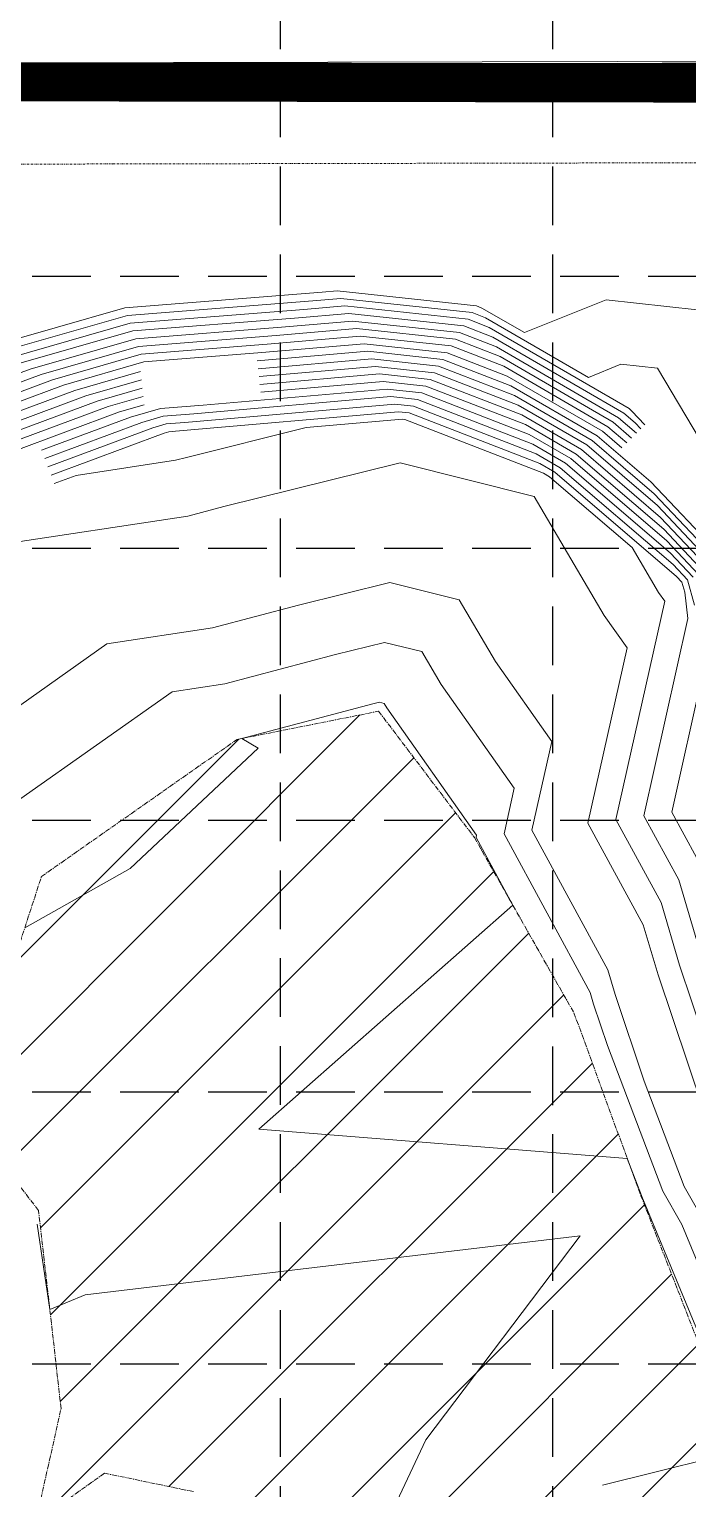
# Model space of a CAD drawing. Extents: x 18544 to 21332, y 16212 to 20668.
# Drawn here: x 19178.9 to 19347.3, y 19659.6 to 20032.8 of the extents above; entities that cross this region are included whole.
import ezdxf

# ---------------------------------------------------------------- set-up
doc = ezdxf.new("R2010")
doc.units = 0
doc.header["$MEASUREMENT"] = 0
for name, pattern in [('CENTER', [2, 1.25, -0.25, 0.25, -0.25]), ('DASHDOT', [1, 0.5, -0.25, 0, -0.25]), ('HIDDEN', [0.375, 0.25, -0.125])]:
    doc.linetypes.add(name, pattern=pattern)
for name, color, linetype, lineweight in [('27', 7, 'Continuous', 0), ('28', 7, 'Continuous', 0), ('5', 7, 'Continuous', 0), ('6', 7, 'Continuous', 0), ('62', 7, 'Continuous', 0), ('Erosion Blanket', 84, 'Continuous', 0)]:
    doc.layers.add(name, color=color, linetype=linetype, lineweight=lineweight)
doc.layers.add('GRID', color=254, linetype='HIDDEN')
doc.layers.add('Limits of Disturbance', color=1, linetype='Continuous')

msp = doc.modelspace()

# ---------------------------------------------------------------- hatches: boundary and pattern name
at = {"layer": 'Erosion Blanket', "linetype": 'Continuous', "lineweight": 0, "ltscale": 5}
h = msp.add_hatch(dxfattribs=at)
h.set_pattern_fill('ANSI31', color=5, scale=140, style=0)
h.paths.add_polyline_path([(19245.16, 19556.26), (19225.72, 19586.26), (19227.54, 19626.27), (19220.93, 19658.83), (19198.21, 19663.55), (19180.59, 19651.03), (19187.1, 19680.1), (19181.32, 19730.73), (19154.14, 19766.23), (19171.59, 19783.94), (19182.08, 19816.14), (19232.08, 19851.19), (19268.28, 19858.41), (19292.8, 19826.08), (19318.23, 19781.26), (19335.34, 19734.51), (19353.4, 19688.32), (19371.46, 19675.37), (19377.89, 19657.6), (19386.99, 19567.08), (19377.34, 19504.9), (19370.21, 19486.2), (19354.6, 19482.89), (19326.39, 19491.41), (19304.8, 19510.17), (19300.44, 19519.06), (19288.51, 19519.82)])

# ---------------------------------------------------------------- linework, layer by layer
at = {"layer": '27', "color": 7, "linetype": 'Continuous', "lineweight": 0}
msp.add_lwpolyline([(18699.74, 20022.66), (18819.53, 20022.83), (18983.17, 20023.35), (19136.76, 20023.69), (19294.72, 20024.03), (19432.88, 20024.33), (19613.14, 20024.85), (19750.46, 20025.59)], dxfattribs=at)
at = {"layer": '28', "color": 7, "linetype": 'Continuous', "lineweight": 0}
msp.add_lwpolyline([(18699.74, 20023.16), (18819.53, 20023.33), (18983.17, 20023.85), (19136.76, 20024.19), (19294.72, 20024.53), (19432.88, 20024.83), (19613.13, 20025.35), (19750.46, 20025.59)], dxfattribs=at)
at = {"layer": '5', "color": 254, "linetype": 'Continuous', "lineweight": 0}
for points in [[(19149.9, 19939.07), (19165.07, 19945.55), (19173.43, 19948.66), (19204.77, 19957.65), (19249.13, 19961.15), (19259.64, 19962.07), (19291.14, 19958.66), (19296.55, 19956.56), (19332.33, 19935.81), (19333.06, 19935.19), (19336.37, 19931.68)], [(19149.9, 19939.07), (19165.07, 19945.55), (19173.43, 19948.66), (19204.77, 19957.65), (19249.13, 19961.15), (19259.64, 19962.07), (19291.14, 19958.66), (19296.55, 19956.56), (19332.33, 19935.81), (19333.06, 19935.19), (19336.37, 19931.68)], [(19162.93, 19932.6), (19187.71, 19941.83), (19208.29, 19947.74), (19237.43, 19950.03), (19264.56, 19952.41), (19285.77, 19950.11), (19301.19, 19944.13), (19325.56, 19930), (19330.48, 19925.77)], [(19162.93, 19932.6), (19187.71, 19941.83), (19208.29, 19947.74), (19237.43, 19950.03), (19264.56, 19952.41), (19285.77, 19950.11), (19301.19, 19944.13), (19325.56, 19930), (19330.48, 19925.77)], [(19238.13, 19940), (19269.47, 19942.75), (19280.39, 19941.57), (19305.82, 19931.7), (19318.78, 19924.18), (19341.17, 19904.97), (19351.56, 19893.97), (19356.66, 19875.63), (19361.66, 19835.17), (19365.63, 19807.36), (19367.56, 19797.8), (19372.36, 19756), (19375.55, 19732.6), (19385.08, 19713.03), (19388.31, 19709.49), (19386.55, 19704.18), (19387.49, 19694.82), (19387.62, 19694.36), (19393.24, 19686.97), (19398.19, 19671.57), (19391.95, 19652.19)], [(19238.13, 19940), (19269.47, 19942.75), (19280.39, 19941.57), (19305.82, 19931.7), (19318.78, 19924.18), (19341.17, 19904.97), (19351.56, 19893.97), (19356.66, 19875.63), (19361.66, 19835.17), (19365.63, 19807.36), (19367.56, 19797.8), (19372.36, 19756), (19375.55, 19732.6), (19385.08, 19713.03), (19388.31, 19709.49), (19386.55, 19704.18), (19387.49, 19694.82), (19387.62, 19694.36), (19393.24, 19686.97), (19398.19, 19671.57), (19391.95, 19652.19)], [(19160.79, 19919.66), (19201.99, 19935), (19208.3, 19936.81)], [(19160.79, 19919.66), (19201.99, 19935), (19208.3, 19936.81)], [(19360.99, 19746.62), (19345.22, 19793.44), (19340.49, 19809.51), (19328.96, 19830.74), (19341.42, 19886.6), (19339.86, 19888.82), (19333.11, 19900.26), (19312.01, 19918.37), (19310.46, 19919.27), (19275.02, 19933.02), (19274.38, 19933.09), (19249.78, 19930.94), (19219.14, 19923.33), (19216.39, 19922.6), (19190.95, 19918.74), (19185.32, 19916.65)], [(19360.99, 19746.62), (19345.22, 19793.44), (19340.49, 19809.51), (19328.96, 19830.74), (19341.42, 19886.6), (19339.86, 19888.82), (19333.11, 19900.26), (19312.01, 19918.37), (19310.46, 19919.27), (19275.02, 19933.02), (19274.38, 19933.09), (19249.78, 19930.94), (19219.14, 19923.33), (19216.39, 19922.6), (19190.95, 19918.74), (19185.32, 19916.65)], [(19325.51, 19660.5), (19367.33, 19670.85), (19374.42, 19667.18), (19371.63, 19675.71), (19354.31, 19688.39), (19354.34, 19689.06), (19335.56, 19734.35), (19335.46, 19734.53), (19331.86, 19744), (19237.62, 19751.51), (19302.6, 19808.8), (19293.19, 19826.13), (19293.32, 19826.73), (19270.4, 19859.31), (19269.74, 19860.43), (19268.48, 19860.74), (19266.83, 19860.33), (19233.29, 19851.44), (19237.51, 19848.95), (19204.78, 19818.17), (19177.82, 19803.05)], [(19325.51, 19660.5), (19367.33, 19670.85), (19374.42, 19667.18), (19371.63, 19675.71), (19354.31, 19688.39), (19354.34, 19689.06), (19335.56, 19734.35), (19335.46, 19734.53), (19331.86, 19744), (19237.62, 19751.51), (19302.6, 19808.8), (19293.19, 19826.13), (19293.32, 19826.73), (19270.4, 19859.31), (19269.74, 19860.43), (19268.48, 19860.74), (19266.83, 19860.33), (19233.29, 19851.44), (19237.51, 19848.95), (19204.78, 19818.17), (19177.82, 19803.05)], [(19181.02, 19727.22), (19184.22, 19705.4), (19193.22, 19709.14), (19319.84, 19724.26), (19280.38, 19672.06), (19268.22, 19646.33), (19296.39, 19653.3)], [(19181.02, 19727.22), (19184.22, 19705.4), (19193.22, 19709.14), (19319.84, 19724.26), (19280.38, 19672.06), (19268.22, 19646.33), (19296.39, 19653.3)]]:
    msp.add_lwpolyline(points, dxfattribs=at)
at = {"layer": '6', "color": 254, "linetype": 'DASHDOT', "lineweight": 0}
msp.add_line((18589.87, 19997.14), (19389.87, 19998.76), dxfattribs=at)
at = {"layer": '6', "color": 254, "linetype": 'Continuous', "lineweight": 0}
for p, q in [((19265.54, 19950.48), (19237.27, 19948)), ((19265.54, 19950.48), (19237.27, 19948)), ((19284.69, 19948.4), (19265.54, 19950.48)), ((19284.69, 19948.4), (19265.54, 19950.48)), ((19302.12, 19941.64), (19284.69, 19948.4)), ((19302.12, 19941.64), (19284.69, 19948.4)), ((19324.2, 19928.83), (19302.12, 19941.64)), ((19324.2, 19928.83), (19302.12, 19941.64)), ((19337.92, 19917.06), (19324.2, 19928.83)), ((19337.92, 19917.06), (19324.2, 19928.83)), ((19273.77, 19921.92), (19228.68, 19910.73)), ((19273.77, 19921.92), (19228.68, 19910.73)), ((19308.02, 19913.34), (19273.77, 19921.92)), ((19308.02, 19913.34), (19273.77, 19921.92)), ((19357.29, 19896.56), (19337.92, 19917.06)), ((19357.29, 19896.56), (19337.92, 19917.06)), ((19325.97, 19882.92), (19308.02, 19913.34)), ((19325.97, 19882.92), (19308.02, 19913.34)), ((19219.53, 19908.31), (19165.37, 19900.09)), ((19219.53, 19908.31), (19165.37, 19900.09)), ((19228.68, 19910.73), (19219.53, 19908.31)), ((19228.68, 19910.73), (19219.53, 19908.31)), ((19331.8, 19874.63), (19325.97, 19882.92)), ((19331.8, 19874.63), (19325.97, 19882.92)), ((19321.8, 19829.82), (19331.8, 19874.63)), ((19321.8, 19829.82), (19331.8, 19874.63)), ((19335.96, 19803.76), (19321.8, 19829.82)), ((19335.96, 19803.76), (19321.8, 19829.82)), ((19339.73, 19790.96), (19335.96, 19803.76)), ((19339.73, 19790.96), (19335.96, 19803.76)), ((19355.01, 19745.58), (19339.73, 19790.96)), ((19355.01, 19745.58), (19339.73, 19790.96))]:
    msp.add_line(p, q, dxfattribs=at)
for points in [[(19200.29, 19998.38), (19200.28, 19998.34), (19200.24, 19998.38)], [(19200.29, 19998.38), (19200.28, 19998.34), (19200.24, 19998.38)], [(19385.19, 19929.08), (19369.21, 19928.46), (19349.77, 19961.09), (19326.43, 19963.59), (19305.56, 19955.23), (19294.7, 19961.53), (19293.29, 19962.08), (19257.68, 19965.93), (19253.81, 19965.59), (19203.36, 19961.61), (19167.72, 19951.39), (19165.93, 19950.73), (19148.16, 19943.13)], [(19385.19, 19929.08), (19369.21, 19928.46), (19349.77, 19961.09), (19326.43, 19963.59), (19305.56, 19955.23), (19294.7, 19961.53), (19293.29, 19962.08), (19257.68, 19965.93), (19253.81, 19965.59), (19203.36, 19961.61), (19167.72, 19951.39), (19165.93, 19950.73), (19148.16, 19943.13)], [(19149.03, 19941.1), (19165.5, 19948.14), (19170.58, 19950.03), (19204.07, 19959.63), (19251.47, 19963.37), (19258.66, 19964), (19292.22, 19960.37), (19295.63, 19959.05), (19321.92, 19943.8), (19330.25, 19947.13), (19339.57, 19946.13), (19364.82, 19903.73), (19367.31, 19901.1), (19368.49, 19896.85), (19383.24, 19886.6)], [(19149.03, 19941.1), (19165.5, 19948.14), (19170.58, 19950.03), (19204.07, 19959.63), (19251.47, 19963.37), (19258.66, 19964), (19292.22, 19960.37), (19295.63, 19959.05), (19321.92, 19943.8), (19330.25, 19947.13), (19339.57, 19946.13), (19364.82, 19903.73), (19367.31, 19901.1), (19368.49, 19896.85), (19383.24, 19886.6)], [(19335.32, 19930.63), (19333.87, 19932.16), (19330.98, 19934.65), (19297.48, 19954.07), (19290.07, 19956.95), (19260.63, 19960.14), (19246.79, 19958.92), (19205.48, 19955.67), (19176.29, 19947.3)], [(19335.32, 19930.63), (19333.87, 19932.16), (19330.98, 19934.65), (19297.48, 19954.07), (19290.07, 19956.95), (19260.63, 19960.14), (19246.79, 19958.92), (19205.48, 19955.67), (19176.29, 19947.3)], [(19332.98, 19928.28), (19328.27, 19932.32), (19299.33, 19949.1), (19287.92, 19953.53), (19262.59, 19956.27), (19242.11, 19954.48), (19206.88, 19951.7), (19182, 19944.56), (19163.79, 19937.78)], [(19164.22, 19940.37), (19179.15, 19945.93), (19206.18, 19953.68), (19244.45, 19956.7), (19261.61, 19958.2), (19288.99, 19955.24), (19298.41, 19951.59), (19329.62, 19933.48), (19334.23, 19929.53)], [(19163.36, 19935.19), (19184.86, 19943.2), (19207.59, 19949.72), (19239.77, 19952.26), (19263.57, 19954.34), (19286.84, 19951.82), (19300.26, 19946.62), (19326.91, 19931.16), (19331.73, 19927.02)], [(19237.49, 19946), (19266.52, 19948.54), (19283.62, 19946.7), (19303.04, 19939.16), (19322.85, 19927.67), (19338.74, 19914.04), (19355.86, 19895.91), (19364.25, 19865.71), (19367.79, 19837.01), (19370.61, 19817.3), (19375.67, 19792.17), (19378.8, 19764.93), (19383.77, 19728.5), (19389.61, 19716.5), (19394.43, 19711.22), (19391.81, 19703.28), (19392.4, 19697.39), (19392.61, 19696.67), (19401.36, 19685.15), (19404.37, 19675.81), (19396.23, 19650.55)], [(19237.49, 19946), (19266.52, 19948.54), (19283.62, 19946.7), (19303.04, 19939.16), (19322.85, 19927.67), (19338.74, 19914.04), (19355.86, 19895.91), (19364.25, 19865.71), (19367.79, 19837.01), (19370.61, 19817.3), (19375.67, 19792.17), (19378.8, 19764.93), (19383.77, 19728.5), (19389.61, 19716.5), (19394.43, 19711.22), (19391.81, 19703.28), (19392.4, 19697.39), (19392.61, 19696.67), (19401.36, 19685.15), (19404.37, 19675.81), (19396.23, 19650.55)], [(19207.39, 19945.29), (19190.57, 19940.47), (19162.5, 19930.01)], [(19207.39, 19945.29), (19190.57, 19940.47), (19162.5, 19930.01)], [(19237.7, 19944), (19267.5, 19946.61), (19282.54, 19944.99), (19303.97, 19936.67), (19321.49, 19926.51), (19339.55, 19911.02), (19354.43, 19895.27), (19361.72, 19869.02), (19365.75, 19836.4), (19368.95, 19813.98), (19372.97, 19794.05), (19376.65, 19761.95), (19381.03, 19729.87), (19388.1, 19715.34), (19392.39, 19710.64), (19390.06, 19703.58), (19390.76, 19696.53), (19390.95, 19695.9), (19398.65, 19685.76), (19402.31, 19674.4), (19394.8, 19651.1)], [(19237.7, 19944), (19267.5, 19946.61), (19282.54, 19944.99), (19303.97, 19936.67), (19321.49, 19926.51), (19339.55, 19911.02), (19354.43, 19895.27), (19361.72, 19869.02), (19365.75, 19836.4), (19368.95, 19813.98), (19372.97, 19794.05), (19376.65, 19761.95), (19381.03, 19729.87), (19388.1, 19715.34), (19392.39, 19710.64), (19390.06, 19703.58), (19390.76, 19696.53), (19390.95, 19695.9), (19398.65, 19685.76), (19402.31, 19674.4), (19394.8, 19651.1)], [(19393.38, 19651.65), (19400.25, 19672.98), (19395.94, 19686.36), (19389.29, 19695.13), (19389.12, 19695.67), (19388.3, 19703.88), (19390.35, 19710.07), (19386.59, 19714.18), (19378.29, 19731.23), (19374.51, 19758.97), (19370.26, 19795.92), (19367.29, 19810.67), (19363.7, 19835.78), (19359.19, 19872.32), (19352.99, 19894.62), (19340.36, 19907.99), (19320.14, 19925.35), (19304.9, 19934.19), (19281.47, 19943.28), (19268.49, 19944.68), (19237.91, 19942)], [(19393.38, 19651.65), (19400.25, 19672.98), (19395.94, 19686.36), (19389.29, 19695.13), (19389.12, 19695.67), (19388.3, 19703.88), (19390.35, 19710.07), (19386.59, 19714.18), (19378.29, 19731.23), (19374.51, 19758.97), (19370.26, 19795.92), (19367.29, 19810.67), (19363.7, 19835.78), (19359.19, 19872.32), (19352.99, 19894.62), (19340.36, 19907.99), (19320.14, 19925.35), (19304.9, 19934.19), (19281.47, 19943.28), (19268.49, 19944.68), (19237.91, 19942)], [(19161.64, 19924.83), (19196.28, 19937.74), (19207.84, 19941.05)], [(19161.64, 19924.83), (19196.28, 19937.74), (19207.84, 19941.05)], [(19162.07, 19927.42), (19193.42, 19939.1), (19207.62, 19943.17)], [(19162.07, 19927.42), (19193.42, 19939.1), (19207.62, 19943.17)], [(19350.13, 19893.32), (19341.98, 19901.95), (19317.43, 19923.02), (19306.75, 19929.21), (19279.32, 19939.86), (19270.45, 19940.82), (19223.39, 19936.7), (19212.52, 19935.84), (19204.84, 19933.64), (19182.12, 19925.17)], [(19350.13, 19893.32), (19341.98, 19901.95), (19317.43, 19923.02), (19306.75, 19929.21), (19279.32, 19939.86), (19270.45, 19940.82), (19223.39, 19936.7), (19212.52, 19935.84), (19204.84, 19933.64), (19182.12, 19925.17)], [(19208.07, 19938.93), (19199.13, 19936.37), (19161.21, 19922.24)], [(19208.07, 19938.93), (19199.13, 19936.37), (19161.21, 19922.24)], [(19348.7, 19892.68), (19342.79, 19898.93), (19316.07, 19921.86), (19307.68, 19926.73), (19278.24, 19938.15), (19271.43, 19938.88), (19221.05, 19934.47), (19213.23, 19933.86), (19207.7, 19932.27), (19182.92, 19923.04)], [(19348.7, 19892.68), (19342.79, 19898.93), (19316.07, 19921.86), (19307.68, 19926.73), (19278.24, 19938.15), (19271.43, 19938.88), (19221.05, 19934.47), (19213.23, 19933.86), (19207.7, 19932.27), (19182.92, 19923.04)], [(19349.07, 19885.56), (19347.27, 19892.03), (19343.6, 19895.91), (19314.72, 19920.69), (19308.6, 19924.24), (19277.17, 19936.44), (19272.42, 19936.95), (19218.71, 19932.25), (19213.93, 19931.87), (19210.55, 19930.91), (19183.72, 19920.91)], [(19349.07, 19885.56), (19347.27, 19892.03), (19343.6, 19895.91), (19314.72, 19920.69), (19308.6, 19924.24), (19277.17, 19936.44), (19272.42, 19936.95), (19218.71, 19932.25), (19213.93, 19931.87), (19210.55, 19930.91), (19183.72, 19920.91)], [(19184.52, 19918.78), (19213.41, 19929.54), (19214.63, 19929.89), (19216.37, 19930.03), (19273.4, 19935.02), (19276.09, 19934.73), (19309.53, 19921.75), (19313.36, 19919.53), (19344.41, 19892.89), (19345.84, 19891.38), (19346.54, 19888.87), (19347.37, 19882.12), (19336.11, 19831.66), (19345.02, 19815.26), (19350.72, 19795.91)], [(19184.52, 19918.78), (19213.41, 19929.54), (19214.63, 19929.89), (19216.37, 19930.03), (19273.4, 19935.02), (19276.09, 19934.73), (19309.53, 19921.75), (19313.36, 19919.53), (19344.41, 19892.89), (19345.84, 19891.38), (19346.54, 19888.87), (19347.37, 19882.12), (19336.11, 19831.66), (19345.02, 19815.26), (19350.72, 19795.91)], [(19171.4, 19856.31), (19198.77, 19875.61), (19225.81, 19879.71), (19247.76, 19885.53), (19271.13, 19891.33), (19288.88, 19886.88), (19298.18, 19871.11), (19312.56, 19850.68), (19307.49, 19827.97), (19326.9, 19792.26), (19328.74, 19786), (19336.21, 19763.81), (19346.44, 19736.89), (19356.04, 19719.97), (19365.29, 19697.66), (19364.85, 19689.18), (19374.68, 19681.99), (19378.22, 19671.17), (19381.74, 19660.25), (19380.55, 19656.58)], [(19171.4, 19856.31), (19198.77, 19875.61), (19225.81, 19879.71), (19247.76, 19885.53), (19271.13, 19891.33), (19288.88, 19886.88), (19298.18, 19871.11), (19312.56, 19850.68), (19307.49, 19827.97), (19326.9, 19792.26), (19328.74, 19786), (19336.21, 19763.81), (19346.44, 19736.89), (19356.04, 19719.97), (19365.29, 19697.66), (19364.85, 19689.18), (19374.68, 19681.99), (19378.22, 19671.17), (19381.74, 19660.25), (19380.55, 19656.58)], [(19176.78, 19836.08), (19215.47, 19863.37), (19228.95, 19865.42), (19257.29, 19872.93), (19269.81, 19876.03), (19279.31, 19873.65), (19284.29, 19865.21), (19302.94, 19838.7), (19300.34, 19827.05), (19322.37, 19786.52), (19323.25, 19783.53), (19326.82, 19772.93), (19340.95, 19735.71), (19345.8, 19727.16), (19359.82, 19693.36), (19359.58, 19688.78), (19373.15, 19678.85), (19378.04, 19663.91), (19379.68, 19658.83)], [(19176.78, 19836.08), (19215.47, 19863.37), (19228.95, 19865.42), (19257.29, 19872.93), (19269.81, 19876.03), (19279.31, 19873.65), (19284.29, 19865.21), (19302.94, 19838.7), (19300.34, 19827.05), (19322.37, 19786.52), (19323.25, 19783.53), (19326.82, 19772.93), (19340.95, 19735.71), (19345.8, 19727.16), (19359.82, 19693.36), (19359.58, 19688.78), (19373.15, 19678.85), (19378.04, 19663.91), (19379.68, 19658.83)], [(19349.56, 19821.01), (19343.26, 19832.58), (19351.21, 19868.2)], [(19349.56, 19821.01), (19343.26, 19832.58), (19351.21, 19868.2)]]:
    msp.add_lwpolyline(points, dxfattribs=at)
at = {"layer": '62', "color": 5, "linetype": 'CENTER', "lineweight": 0}
for points in [[(19171.59, 19783.94), (19182.08, 19816.14), (19232.08, 19851.19), (19268.28, 19858.41), (19292.8, 19826.08), (19318.23, 19781.26), (19335.34, 19734.51), (19353.4, 19688.32), (19371.46, 19675.37), (19377.89, 19657.6)], [(19220.93, 19658.83), (19198.21, 19663.55), (19180.59, 19651.03), (19187.1, 19680.1), (19181.32, 19730.73), (19154.14, 19766.23)]]:
    msp.add_lwpolyline(points, dxfattribs=at)
at = {"layer": 'GRID', "color": 252, "linetype": 'HIDDEN', "ltscale": 60}
for p, q in [((19243.16, 16562.72), (19243.18, 20592.63)), ((19312.88, 16562.71), (19312.81, 20592.61)), ((18617.17, 19969.65), (21259.21, 19969.65)), ((18617.17, 19900.12), (21259.21, 19900.12)), ((18617.17, 19830.59), (21259.21, 19830.59)), ((18617.17, 19761.06), (21259.21, 19761.06)), ((18617.17, 19691.54), (21259.21, 19691.54))]:
    msp.add_line(p, q, dxfattribs=at)
at = {"layer": 'Limits of Disturbance', "linetype": 'HIDDEN', "lineweight": 0, "ltscale": 140, "const_width": 10, "flags": 128}
msp.add_lwpolyline([(20649.39, 17199.32), (20652.12, 17200.18), (20760.22, 17540.84), (21094.72, 17580.1), (21111.08, 17505.68), (21170.01, 17520.4), (21169.56, 17602.84), (21132.5, 17880.58), (21077.07, 18149.79), (21008.05, 18392.1), (20979.79, 18497.68), (20950.49, 18552.65), (20728.61, 19075.85), (20683.72, 19228.33), (20609.2, 19883.34), (20558.46, 19931.79), (20355.67, 19933.18), (20136.71, 19946.7), (19893.15, 19945.47), (19375.87, 19948.09), (19375.87, 20019.02), (18644.13, 20020.39), (18643.87, 18862.94), (18827.86, 18805.32), (19033.82, 18530.92), (19537.81, 17889.59), (19393.55, 17737.74), (19433.09, 17690.35), (19586.99, 17852.68), (19779.36, 17824.91), (19787.14, 17612.77), (19929.13, 17404.46), (20476.52, 17144.76), (20480.73, 17146.09)], dxfattribs=at)

doc.saveas('drawing.dxf')
